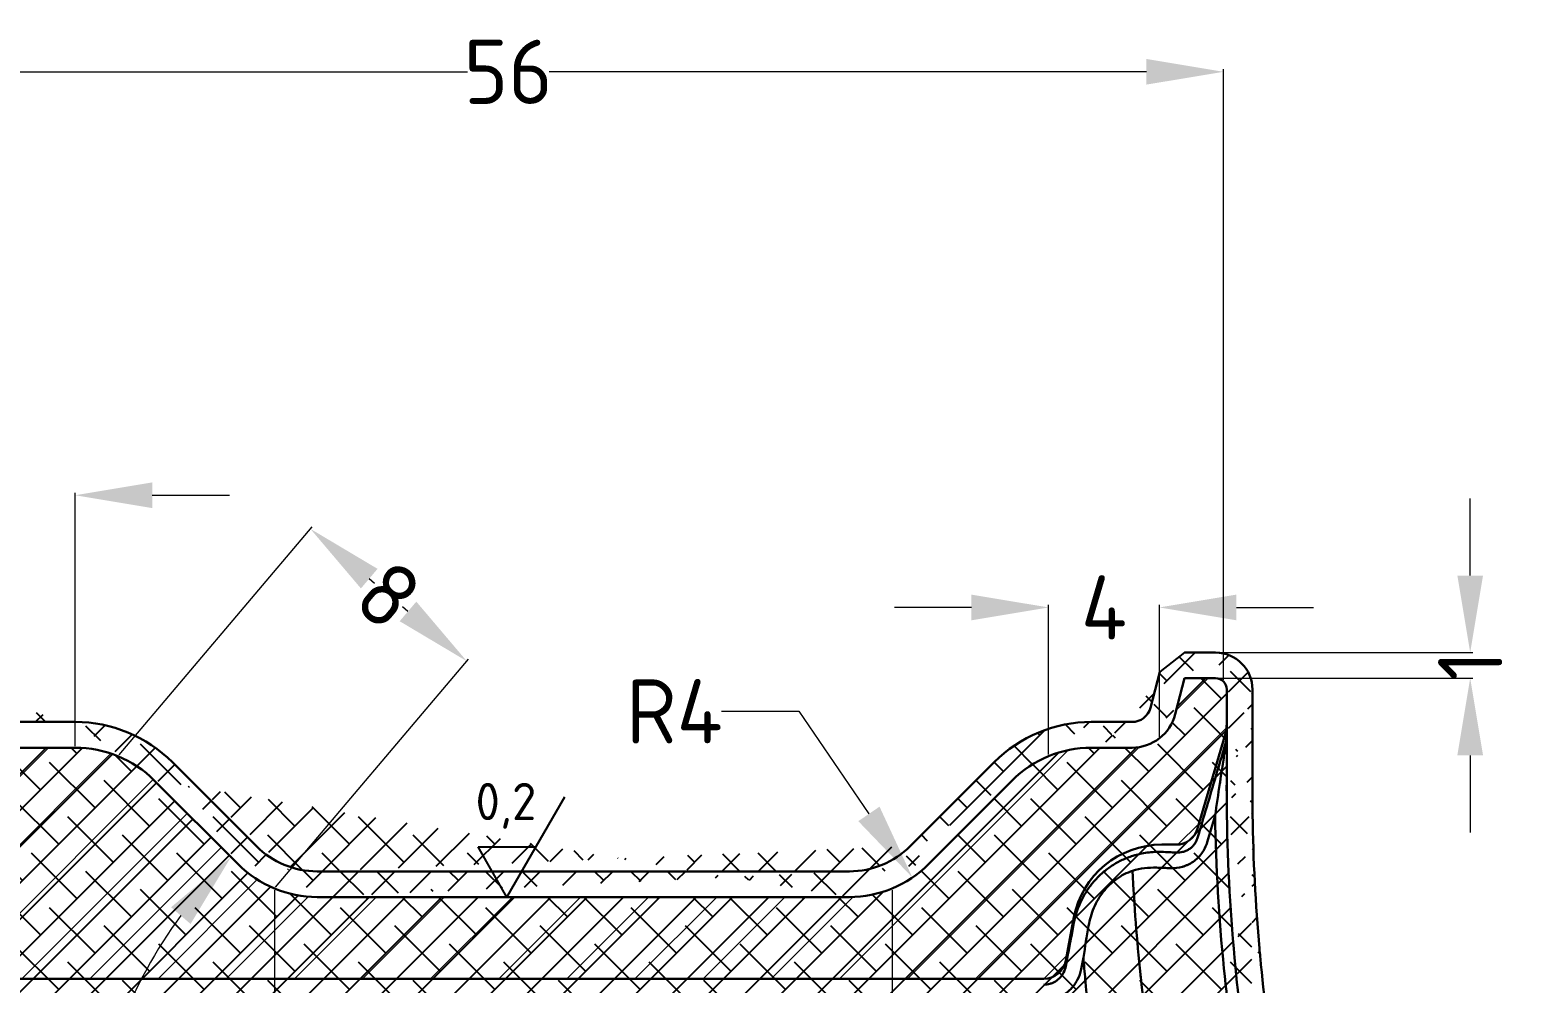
# Model space of a CAD drawing. Header units: inches. Extents: x 975 to 1816, y 133 to 420.
# Drawn here: x 1682.5 to 1740.2, y 323.4 to 360.5 of the extents above; entities that cross this region are included whole.
import ezdxf

# ---------------------------------------------------------------- set-up
doc = ezdxf.new("R2010")
doc.units = ezdxf.units.IN
doc.header["$MEASUREMENT"] = 0
doc.linetypes.add('CENTER', pattern=[2, 1.25, -0.25, 0.25, -0.25])
doc.layers.get('0').update_dxf_attribs({"lineweight": 30})
doc.layers.add('Center', color=1, linetype='CENTER', lineweight=18)
doc.layers.add('Light continous', color=4, linetype='Continuous', lineweight=18)
doc.layers.add('FORMAT', color=7, linetype='Continuous')
doc.layers.add('Net ky hieu', color=2, linetype='Continuous')
doc.styles.add('TCVN', font='tcvn+7284-2003r.ttf', dxfattribs={"height": 2.5})
doc.dimstyles.new('TCVN', dxfattribs={"dimtxt": 2.5, "dimasz": 3, "dimexe": 0.1, "dimexo": 0.0625, "dimgap": 0.09, "dimtad": 0, "dimtoh": 1, "dimdec": 0, "dimzin": 0, "dimdsep": 46, "dimtxsty": 'TCVN', "dimcen": 0.09, "dimclrd": 2, "dimclre": 2, "dimclrt": 1, "dimadec": 0, "dimazin": 0, "dimtfac": 1, "dimtdec": 0, "dimtofl": 0, "dimtmove": 0, "dimatfit": 3, "dimfxl": 1, "dimtolj": 1, "dimtzin": 0, "dimlwd": 18, "dimlwe": 18, "dimarcsym": 0})

# ---------------------------------------------------------------- blocks, each defined once
blk = doc.blocks.new('*D87')
at = {"layer": 'Center', "color": 2, "linetype": 'Continuous', "lineweight": 18, "transparency": 16777216}
for p, q in [((1673.275984781891, 335.3261068212562), (1673.275984781891, 358.9774722908592)), ((1728.956156180048, 335.1986982710725), (1728.956156180048, 358.9774722908592)), ((1676.275984781891, 358.8774722908591), (1699.526070480969, 358.8774722908591)), ((1725.956156180048, 358.8774722908591), (1702.706070480969, 358.8774722908591))]:
    blk.add_line(p, q, dxfattribs=at)
at = {"layer": 'Center', "color": 2, "transparency": 16777216}
for points in [[(1676.275984781891, 359.3774722908591), (1676.275984781891, 358.3774722908591), (1673.275984781891, 358.8774722908591)], [(1725.956156180048, 359.3774722908591), (1725.956156180048, 358.3774722908591), (1728.956156180048, 358.8774722908591)]]:
    blk.add_solid(points, dxfattribs=at)
at = {"layer": 'Defpoints', "color": 0, "transparency": 16777216}
for p in [(1728.956156180048, 358.8774722908591), (1673.275984781891, 335.2636068212562), (1728.956156180048, 335.1361982710725)]:
    blk.add_point(p, dxfattribs=at)
at = {"layer": 'Center', "color": 1, "transparency": 16777216, "insert": (1701.116070480969, 358.8774722908591), "char_height": 2.5, "attachment_point": 5, "style": 'TCVN'}
blk.add_mtext('\\A1;56', dxfattribs=at)
blk = doc.blocks.new('*D89')
at = {"layer": 'Center', "color": 2, "linetype": 'Continuous', "lineweight": 18, "transparency": 16777216}
for p, q in [((1685.968091189395, 332.2791937392884), (1693.481313858576, 341.1580876660549)), ((1695.706837189023, 339.1438766776927), (1695.915423322003, 338.9673733794542)), ((1697.215632902147, 337.8671502916688), (1697.007046769167, 338.0436535899071)), ((1692.057125142369, 327.1267199845348), (1699.570347811551, 336.0056139113016))]:
    blk.add_line(p, q, dxfattribs=at)
at = {"layer": 'Center', "color": 2, "transparency": 16777216}
for points in [[(1696.029816136417, 339.5255631976801), (1695.383858241629, 338.762190157705), (1693.416718069097, 341.0817503620575)], [(1697.538611849541, 338.2488368116562), (1696.892653954753, 337.4854637716812), (1699.505752022072, 335.9292766073041)]]:
    blk.add_solid(points, dxfattribs=at)
at = {"layer": 'Defpoints', "color": 0, "transparency": 16777216}
for p in [(1699.505752022072, 335.9292766073041), (1685.927718820971, 332.2314829242899), (1692.016752773945, 327.0790091695363)]:
    blk.add_point(p, dxfattribs=at)
at = {"layer": 'Center', "color": 1, "transparency": 16777216, "insert": (1696.461235045585, 338.5055134846809), "char_height": 2.5, "attachment_point": 5, "rotation": 319.76246682409806, "style": 'TCVN'}
blk.add_mtext('\\A1;8', dxfattribs=at)
blk = doc.blocks.new('*D90')
at = {"layer": 'Center', "color": 2, "linetype": 'Continuous', "lineweight": 18, "transparency": 16777216}
for p, q in [((1673.796950624953, 342.3905446573953), (1670.796950624953, 342.3905446573953)), ((1676.796950624953, 332.6251069578656), (1676.796950624953, 342.4905446573953)), ((1684.263045890182, 332.6251069578656), (1684.263045890182, 342.4905446573953)), ((1687.263045890182, 342.3905446573953), (1690.263045890182, 342.3905446573953))]:
    blk.add_line(p, q, dxfattribs=at)
at = {"layer": 'Center', "color": 2, "transparency": 16777216}
for points in [[(1673.796950624953, 342.8905446573953), (1673.796950624953, 341.8905446573953), (1676.796950624953, 342.3905446573953)], [(1687.263045890182, 342.8905446573953), (1687.263045890182, 341.8905446573953), (1684.263045890182, 342.3905446573953)]]:
    blk.add_solid(points, dxfattribs=at)
at = {"layer": 'Defpoints', "color": 0, "transparency": 16777216}
for p in [(1684.263045890182, 342.3905446573953), (1676.796950624953, 332.5626069578656), (1684.263045890182, 332.5626069578656)]:
    blk.add_point(p, dxfattribs=at)
at = {"layer": 'Center', "color": 1, "transparency": 16777216, "insert": (1680.770952210194, 342.3905446573953), "char_height": 2.5, "attachment_point": 5, "style": 'TCVN'}
blk.add_mtext('\\A1;7', dxfattribs=at)
blk = doc.blocks.new('*D91')
at = {"layer": 'Center', "color": 2, "linetype": 'Continuous', "lineweight": 18, "transparency": 16777216}
for p, q in [((1692.016752773945, 327.0165091695363), (1692.016752773945, 317.1824675021082)), ((1716.058189935399, 327.0165091695364), (1716.058189935399, 317.1824675021082)), ((1695.016752773945, 317.2824675021083), (1702.322471354672, 317.2824675021083)), ((1713.058189935399, 317.2824675021083), (1705.752471354672, 317.2824675021083))]:
    blk.add_line(p, q, dxfattribs=at)
at = {"layer": 'Center', "color": 2, "transparency": 16777216}
for points in [[(1695.016752773945, 317.7824675021083), (1695.016752773945, 316.7824675021083), (1692.016752773945, 317.2824675021083)], [(1713.058189935399, 317.7824675021083), (1713.058189935399, 316.7824675021083), (1716.058189935399, 317.2824675021083)]]:
    blk.add_solid(points, dxfattribs=at)
at = {"layer": 'Defpoints', "color": 0, "transparency": 16777216}
for p in [(1692.016752773945, 327.0790091695363), (1716.058189935399, 327.0790091695364), (1716.058189935399, 317.2824675021083)]:
    blk.add_point(p, dxfattribs=at)
at = {"layer": 'Center', "color": 1, "transparency": 16777216, "insert": (1704.037471354672, 317.2824675021083), "char_height": 2.5, "attachment_point": 5, "style": 'TCVN'}
blk.add_mtext('\\A1;24', dxfattribs=at)
blk = doc.blocks.new('*D92')
at = {"layer": 'Center', "color": 2, "linetype": 'Continuous', "lineweight": 18, "transparency": 16777216}
for p, q in [((1709.423969408197, 333.9790276637549), (1712.423969408198, 333.9790276637549)), ((1712.423969408198, 333.9790276637549), (1715.155376390042, 329.9834030693354))]:
    blk.add_line(p, q, dxfattribs=at)
at = {"layer": 'Center', "color": 2, "transparency": 16777216}
blk.add_solid([(1715.568147525829, 330.2655732120879), (1714.742605254255, 329.7012329265829), (1716.848397246557, 327.5067762546123)], dxfattribs=at)
at = {"layer": 'Defpoints', "color": 0, "transparency": 16777216}
for p in [(1714.39351700461, 331.0978851359604), (1716.848397246557, 327.5067762546123)]:
    blk.add_point(p, dxfattribs=at)
at = {"layer": 'Center', "color": 1, "transparency": 16777216, "insert": (1707.583969408197, 333.9790276637549), "char_height": 2.5, "attachment_point": 5, "style": 'TCVN'}
blk.add_mtext('\\A1;R4', dxfattribs=at)
blk = doc.blocks.new('*D93')
at = {"layer": 'Center', "color": 2, "linetype": 'Continuous', "lineweight": 18, "transparency": 16777216}
for p, q in [((1719.147223888373, 338.0219117329656), (1716.147223888373, 338.0219117329656)), ((1722.147223888373, 332.2939829242898), (1722.147223888373, 338.1219117329657)), ((1726.46112483576, 332.9895704512246), (1726.46112483576, 338.1219117329657)), ((1729.46112483576, 338.0219117329656), (1732.46112483576, 338.0219117329656))]:
    blk.add_line(p, q, dxfattribs=at)
at = {"layer": 'Center', "color": 2, "transparency": 16777216}
for points in [[(1719.147223888373, 338.5219117329656), (1719.147223888373, 337.5219117329656), (1722.147223888373, 338.0219117329656)], [(1729.46112483576, 338.5219117329656), (1729.46112483576, 337.5219117329656), (1726.46112483576, 338.0219117329656)]]:
    blk.add_solid(points, dxfattribs=at)
at = {"layer": 'Defpoints', "color": 0, "transparency": 16777216}
for p in [(1726.46112483576, 338.0219117329656), (1726.46112483576, 332.9270704512246), (1722.147223888373, 332.2314829242898)]:
    blk.add_point(p, dxfattribs=at)
at = {"layer": 'Center', "color": 1, "transparency": 16777216, "insert": (1724.304174362067, 338.0219117329656), "char_height": 2.5, "attachment_point": 5, "style": 'TCVN'}
blk.add_mtext('\\A1;4', dxfattribs=at)
blk = doc.blocks.new('*D100')
at = {"layer": 'Center', "color": 2, "linetype": 'Continuous', "lineweight": 18, "transparency": 16777216}
blk.add_line((1703.993277180849, 314.5458163158758), (1690.253724465533, 300.8062636005611), dxfattribs=at)
for start, end in [(143.8721576428001, 173.069742634752), (186.930257365248, 216.1278423571999)]:
    blk.add_arc((1704.037471354673, 314.5900104897), 19.39316179093876, start, end, dxfattribs=at)
at = {"layer": 'Center', "color": 2, "transparency": 16777216}
for points in [[(1687.99370673232, 326.3491518538538), (1688.753387677862, 325.6988558743336), (1690.324435143652, 328.3030467007202)], [(1688.753387677862, 303.4811651050664), (1687.99370673232, 302.8308691255462), (1690.324435143652, 300.8769742786798)]]:
    blk.add_solid(points, dxfattribs=at)
at = {"layer": 'Defpoints', "color": 0, "transparency": 16777216}
for p in [(1687.338960388345, 331.2885214560271), (1720.735982321001, 331.2885214560271), (1690.605511206573, 328.021970637799), (1717.469431502773, 328.021970637799), (1685.305115527403, 319.6093301059493)]:
    blk.add_point(p, dxfattribs=at)
at = {"layer": 'Center', "color": 1, "transparency": 16777216, "insert": (1684.644309563733, 314.5900104896994), "char_height": 2.5, "attachment_point": 5, "rotation": 90, "style": 'TCVN'}
blk.add_mtext('\\A1;90°', dxfattribs=at)
blk = doc.blocks.new('rugosità')
at = {"layer": 'Net ky hieu'}
for p, q in [((0, 0), (3.126601703012511, 5.415433004649003)), ((0, 0), (-1.565042876133248, 2.710733777486894)), ((-1.565042876133248, 2.710733777486894), (1.565042876133248, 2.710733777486894))]:
    blk.add_line(p, q, dxfattribs=at)
blk = doc.blocks.new('*D107')
at = {"layer": 'Defpoints', "color": 0, "transparency": 16777216}
for p in [(1727.440568421437, 336.2636068212564), (1728.044566575835, 335.2636068212564), (1738.558125737081, 335.2636068212564)]:
    blk.add_point(p, dxfattribs=at)
at = {"layer": 'FORMAT', "color": 2, "linetype": 'Continuous', "lineweight": 18, "transparency": 16777216}
for p, q in [((1738.558125737081, 339.2636068212564), (1738.558125737081, 342.2636068212564)), ((1727.503068421437, 336.2636068212564), (1738.658125737081, 336.2636068212564)), ((1728.107066575835, 335.2636068212564), (1738.658125737081, 335.2636068212564)), ((1738.558125737081, 332.2636068212564), (1738.558125737081, 329.2636068212564))]:
    blk.add_line(p, q, dxfattribs=at)
at = {"layer": 'FORMAT', "color": 2, "transparency": 16777216}
for points in [[(1738.058125737081, 339.2636068212564), (1739.058125737081, 339.2636068212564), (1738.558125737081, 336.2636068212564)], [(1738.058125737081, 332.2636068212564), (1739.058125737081, 332.2636068212564), (1738.558125737081, 335.2636068212564)]]:
    blk.add_solid(points, dxfattribs=at)
at = {"layer": 'FORMAT', "color": 1, "transparency": 16777216, "insert": (1738.558125737081, 335.7636068212558), "char_height": 2.5, "attachment_point": 5, "rotation": 90, "style": 'TCVN'}
blk.add_mtext('\\A1;1', dxfattribs=at)

msp = doc.modelspace()

# ---------------------------------------------------------------- hatches: boundary and pattern name
at = {"layer": 'FORMAT'}
h = msp.add_hatch(dxfattribs=at)
h.set_pattern_fill('ANSI38', color=3, scale=8)
h.set_pattern_definition([(45, (0, 0), (-0.7071067811865476, 0.7071067811865476), []), (135, (0, 0), (-2.121320343559642, 0.7071067811865477), [2.5, -1.5])])
edge = h.paths.add_edge_path()
edge.add_spline(control_points=[(1730.452168088757, 297.7485023973689), (1730.285728528247, 296.4317459993408), (1730.085800298704, 295.1202244110278), (1729.621823278118, 292.5073804681757), (1729.357993544905, 291.2076988358901), (1729.064970101623, 289.9144644752643)], knot_values=[0, 0, 0, 0, 0.5, 0.5, 1, 1, 1, 1], degree=3, periodic=0)
edge.add_spline(control_points=[(1731.444273930099, 297.6230990498253), (1731.187652586418, 295.5928858293191), (1730.851973402571, 293.5742801988937), (1730.316667427846, 290.9446582254028), (1730.181809548154, 290.3182525334884), (1730.03301554998, 289.661618337234)], knot_values=[0, 0, 0, 0, 0.7611547269163046, 0.7611547269163046, 1, 1, 1, 1], degree=3, periodic=0)
edge.add_spline(control_points=[(1730.943895520978, 303.1019862424736), (1730.84376415432, 301.3190053810437), (1730.677951474604, 299.534746707148), (1730.452168088757, 297.7485023973689)], knot_values=[0, 0, 0, 0, 1, 1, 1, 1], degree=3, periodic=0)
edge.add_spline(control_points=[(1731.942322294953, 303.0459150643984), (1731.850643965292, 301.4134525039714), (1731.704708218227, 299.7809783358074), (1731.487945774758, 297.9730808471183), (1731.466393346268, 297.7980927993427), (1731.444273930099, 297.6230990498254)], knot_values=[0, 0, 0, 0, 0.9032119227651163, 0.9032119227651163, 1, 1, 1, 1], degree=3, periodic=0)
edge.add_spline(control_points=[(1729.064970084637, 289.9144644908318), (1729.00875471087, 289.6662794678522), (1728.950662141649, 289.4221722932974), (1728.860428501862, 289.0617890820162), (1728.829835436077, 288.9426261091235), (1728.767572244957, 288.7062217248888), (1728.735795601367, 288.5886021098069), (1728.639777064063, 288.242203693661), (1728.574800492607, 288.0195995710824), (1728.442989047243, 287.5903208000569), (1728.376148732474, 287.3836367716834), (1728.24099887523, 286.9867790794526), (1728.173973679667, 286.8004028724715), (1728.042574368979, 286.4533024840868), (1727.978106580781, 286.2923266551946), (1727.885056615959, 286.0725518880266), (1727.854648379764, 286.0029384228861), (1727.796753487964, 285.8744786658239), (1727.769107637001, 285.8152442482717), (1727.690933150726, 285.6536993831475), (1727.645032955445, 285.5672158907809), (1727.608868441137, 285.5080197645573)], knot_values=[0, 0, 0, 0, 0.1249999999999986, 0.1249999999999986, 0.1874999999999983, 0.1874999999999983, 0.2499999999999986, 0.2499999999999986, 0.3749999999999991, 0.3749999999999991, 0.4999999999999997, 0.4999999999999997, 0.6250000000000001, 0.6250000000000001, 0.7500000000000008, 0.7500000000000008, 0.8125000000000006, 0.8125000000000006, 0.8750000000000002, 0.8750000000000002, 1, 1, 1, 1], degree=3, periodic=0)
edge.add_line((1730.03301554998, 289.661618337234), (1728.462220156882, 284.986684124843))
edge.add_spline(control_points=[(1727.605402175632, 285.5023985671252), (1727.557193921368, 285.4249680820809), (1727.518475217396, 285.3641591362089), (1727.478755738532, 285.3020727128484), (1727.468578660768, 285.2862561287184), (1727.454864175001, 285.2649118179153), (1727.451351042549, 285.2594189728033), (1727.451302315938, 285.2592702267382)], knot_values=[0, 0, 0, 0, 0.5000000000000004, 0.5000000000000004, 0.7500000000000002, 0.7500000000000002, 1, 1, 1, 1], degree=3, periodic=0)
edge.add_arc((1658.490222768749, 307.8497144500652), 72.56692540352682, 341.1173419541656, 341.8621086135195)
edge.add_line((1728.462220156882, 284.986684124843), (1728.251291180215, 284.494075999816))
edge.add_spline(control_points=[(1729.071383465929, 276.4255789259864), (1729.071383465929, 277.0466073236352), (1729.063026346527, 277.6675955553404), (1729.013491826943, 279.4805227463826), (1728.947704350939, 280.6194315576828), (1728.802546006329, 282.1071865056766), (1728.742465303957, 282.5824702548135), (1728.621950072725, 283.3029313427652), (1728.565793675596, 283.5753490219801), (1728.458531458113, 283.9703488214949), (1728.413823501603, 284.1108471895071), (1728.325705273656, 284.3256275326477), (1728.291266131061, 284.4013654954591), (1728.24677367561, 284.4805869758448)], knot_values=[4.712388980384691, 4.712388980384691, 4.712388980384691, 4.712388980384691, 4.950250056017024, 4.950250056017024, 5.42597220728169, 5.42597220728169, 5.690322979608749, 5.690322979608749, 5.889810372456337, 5.889810372456337, 6.015113336760721, 6.015113336760721, 6.084076073760992, 6.084076073760992, 6.084076073760992, 6.084076073760992], degree=3, periodic=0)
edge.add_line((1727.115383119308, 284.1768467941259), (1727.201383465929, 284.1455452278196))
edge.add_arc((1727.810383465929, 284.1395571414383), 0.6960000000000092, 161.1173419541656, 176.9287885074022)
edge.add_ellipse((1727.201383465929, 276.4255789259864), major_axis=(0, 7.71996630183321), ratio=0.112694792436266, start_angle=270.0000000000001, end_angle=360)
edge.add_spline(control_points=[(1731.033987067025, 319.4265579697214), (1731.39235207294, 317.2823425329743), (1731.657179790118, 315.126611109869), (1731.998056084112, 310.8030750300663), (1732.07370019949, 308.6431508646977), (1732.043951895319, 305.3385587680983), (1732.006678516387, 304.1918687746274), (1731.942322294953, 303.0459150643986)], knot_values=[0, 0, 0, 0, 0.3949640846078797, 0.3949640846078797, 0.7899281692157595, 0.7899281692157595, 1, 1, 1, 1], degree=3, periodic=0)
edge.add_spline(control_points=[(1730.047667521194, 319.2617133352606), (1730.271490573421, 317.9225065607037), (1730.458238117056, 316.5794702053292), (1730.757567263568, 313.8857677618071), (1730.870125103469, 312.5341157867297), (1731.09473313339, 308.4864405413603), (1731.094972981414, 305.7921344901384), (1730.943895520978, 303.1019862424736)], knot_values=[0, 0, 0, 0, 0.25, 0.25, 0.5, 0.5, 1, 1, 1, 1], degree=3, periodic=0)
edge.add_spline(control_points=[(1730.415832114824, 324.1063614541841), (1730.567079125897, 322.5627148088056), (1730.769116999632, 321.0260138789384), (1731.039952128059, 319.3908141477153)], knot_values=[0, 0, 0, 0, 1, 1, 1, 1], degree=3, periodic=0)
edge.add_spline(control_points=[(1729.420597900713, 324.0088480752946), (1729.573992060657, 322.4432873495743), (1729.778917676848, 320.884596522938), (1730.035825746592, 319.3328326128408)], knot_values=[0, 0, 0, 0, 1, 1, 1, 1], degree=3, periodic=0)
edge.add_spline(control_points=[(1730.087001657998, 329.947222613134), (1730.11249440342, 328.2091087121554), (1730.202631608167, 326.4719449526593), (1730.375399089651, 324.5288053732068), (1730.395140980326, 324.3175391111764), (1730.415832170847, 324.1063608824684)], knot_values=[0, 0, 0, 0, 0.8912346507950675, 0.8912346507950675, 1, 1, 1, 1], degree=3, periodic=0)
edge.add_spline(control_points=[(1729.087109199648, 329.9325572889133), (1729.116121048813, 327.9545083384424), (1729.227675506045, 325.977850755161), (1729.42059790072, 324.00884807529)], knot_values=[0, 0, 0, 0, 1, 1, 1, 1], degree=3, periodic=0)
edge.add_spline(control_points=[(1730.079887076288, 331.2305217066213), (1730.078424643336, 330.8045252588819), (1730.080704836419, 330.3765444824926), (1730.087001657998, 329.9472226131334)], knot_values=[0, 0, 0, 0, 1, 1, 1, 1], degree=3, periodic=0)
edge.add_spline(control_points=[(1729.079892968877, 331.2339546562204), (1729.079151696361, 331.018027178641), (1729.079357268131, 330.8015369130495), (1729.081739373706, 330.3676833038632), (1729.083915356455, 330.1503158378169), (1729.087109199648, 329.9325572889133)], knot_values=[0, 0, 0, 0, 0.5, 0.5, 1, 1, 1, 1], degree=3, periodic=0)
edge.add_line((1730.083564730231, 333.5106545921726), (1730.083564730231, 330.6042738685636))
edge.add_line((1729.083564730231, 333.5106545921726), (1729.083564730231, 330.6042738685636))
edge.add_line((1730.083564730231, 334.8286068212563), (1730.083564730231, 333.5106545921726))
edge.add_line((1729.083564730231, 334.8286068212563), (1729.083564730231, 333.5106545921726))
edge.add_arc((1728.648564730231, 334.8286068212563), 1.434999999999832, 0, 90)
edge.add_arc((1728.648564730231, 334.8286068212563), 0.4350000000000591, 0, 90)
edge.add_line((1727.440568421436, 336.2636068212562), (1728.648564730231, 336.2636068212562))
edge.add_line((1727.440568421436, 335.2636068212562), (1728.648564730231, 335.2636068212562))
edge.add_line((1727.440568421436, 336.2636068212562), (1726.472297121903, 335.5135081827984))
edge.add_line((1727.080318793111, 333.8677785887822), (1727.440568421436, 335.2636068212562))
edge.add_line((1726.112047493578, 334.1176799503243), (1726.472297121903, 335.5135081827984))
edge.add_arc((1725.395526731924, 334.3026069578656), 0.739999999999968, 270, 345.5283246509554)
edge.add_arc((1725.395526731924, 334.3026069578656), 1.740000000000009, 270, 345.5283246509554)
edge.add_line((1723.811896819161, 332.5626069578656), (1725.395526731924, 332.5626069578656))
edge.add_line((1723.811896819161, 333.5626069578656), (1725.395526731924, 333.5626069578656))
edge.add_arc((1723.811896819161, 328.2126069578656), 4.350000000000023, 90, 134.9999999999954)
edge.add_arc((1723.811896819161, 328.2126069578656), 5.35000000000003, 90, 134.9999999999954)
edge.add_line((1716.762324721585, 328.7290774189854), (1720.028875539814, 331.9956282372135))
edge.add_line((1717.469431502772, 328.0219706377989), (1720.735982321, 331.288521456027))
edge.add_arc((1714.39351700461, 331.0978851359604), 4.349999999999978, 270, 314.9999999999954)
edge.add_arc((1714.39351700461, 331.0978851359604), 3.349999999999943, 270, 314.9999999999954)
edge.add_line((1693.681425704733, 327.7478851359604), (1714.39351700461, 327.7478851359604))
edge.add_line((1693.681425704733, 326.7478851359604), (1714.39351700461, 326.7478851359604))
edge.add_line((1687.338960388344, 331.288521456027), (1690.605511206572, 328.0219706377989))
edge.add_line((1688.04606716953, 331.9956282372135), (1691.312617987758, 328.7290774189854))
edge.add_arc((1693.681425704733, 331.0978851359604), 3.350000000000017, 225.0000000000046, 270)
edge.add_arc((1693.681425704733, 331.0978851359604), 4.350000000000018, 225.0000000000046, 270)
edge.add_arc((1684.263045890182, 328.2126069578656), 5.35000000000005, 45.0000000000046, 90)
edge.add_arc((1684.263045890182, 328.2126069578656), 4.350000000000023, 45.0000000000046, 90)
edge.add_line((1676.796950624953, 332.5626069578656), (1684.263045890182, 332.5626069578656))
edge.add_line((1676.796950624953, 333.5626069578656), (1684.263045890182, 333.5626069578656))
edge.add_line((1675.441886476086, 335.6452887170734), (1676.112973252308, 334.0201623549606))
edge.add_line((1674.517592729269, 336.2636068212562), (1675.441886476086, 335.6452887170734))
edge.add_line((1673.275984781891, 336.2636068212562), (1674.517592729269, 336.2636068212562))
edge.add_line((1673.275984781891, 335.2636068212562), (1674.517592729269, 335.2636068212562))
edge.add_line((1674.517592729269, 335.2636068212562), (1675.18867950549, 333.6384804591435))
edge.add_arc((1676.796950624953, 334.3026069578656), 1.740000000000018, 202.4379021304501, 270)
edge.add_arc((1676.796950624953, 334.3026069578656), 0.7399999999999927, 202.4379021304501, 270)
edge.add_line((1673.275984781891, 335.2636068212562), (1673.275984781891, 336.2636068212562))
edge.add_line((1674.517592729269, 216.5875510307164), (1673.275984781891, 216.5875510307164))
edge.add_line((1674.517592729269, 216.5875510307164), (1675.441886476086, 217.2058691348993))
edge.add_line((1676.112973252308, 218.830995497012), (1675.441886476086, 217.2058691348993))
edge.add_line((1684.263045890182, 219.2885508941071), (1676.796950624953, 219.2885508941071))
edge.add_arc((1676.796950624953, 218.5485508941071), 0.7400000000000377, 90, 157.5620978695499)
edge.add_arc((1676.796950624953, 218.5485508941071), 1.740000000000009, 90, 157.5620978695499)
edge.add_line((1675.18867950549, 219.2126773928291), (1674.517592729269, 217.5875510307164))
edge.add_line((1674.517592729269, 217.5875510307164), (1673.275984781891, 217.5875510307164))
edge.add_line((1673.275984781891, 216.5875510307164), (1673.275984781891, 217.5875510307164))
edge.add_line((1684.263045890182, 220.2885508941071), (1676.796950624953, 220.2885508941071))
edge.add_arc((1684.263045890182, 224.6385508941071), 5.35000000000009, 270, 314.9999999999954)
edge.add_arc((1684.263045890182, 224.6385508941071), 4.350000000000023, 270, 314.9999999999954)
edge.add_line((1691.312617987758, 224.1220804329873), (1688.04606716953, 220.8555296147591))
edge.add_line((1690.605511206572, 224.8291872141738), (1687.338960388344, 221.5626363959456))
edge.add_arc((1693.681425704733, 221.7532727160123), 4.350000000000018, 90, 134.9999999999954)
edge.add_arc((1693.681425704733, 221.7532727160123), 3.350000000000018, 90, 134.9999999999954)
edge.add_line((1714.39351700461, 226.1032727160123), (1693.681425704733, 226.1032727160123))
edge.add_line((1714.39351700461, 225.1032727160123), (1693.681425704733, 225.1032727160123))
edge.add_arc((1714.39351700461, 221.7532727160123), 4.349999999999994, 45.0000000000046, 90)
edge.add_arc((1714.39351700461, 221.7532727160123), 3.350000000000037, 45.0000000000046, 90)
edge.add_line((1720.735982321, 221.5626363959456), (1717.469431502772, 224.8291872141738))
edge.add_line((1720.028875539814, 220.8555296147591), (1716.762324721585, 224.1220804329873))
edge.add_arc((1723.811896819161, 224.6385508941071), 4.349999999999999, 225.0000000000046, 270)
edge.add_arc((1723.811896819161, 224.6385508941071), 5.349999999999941, 225.0000000000046, 270)
edge.add_line((1725.395526731924, 219.2885508941071), (1723.811896819161, 219.2885508941071))
edge.add_line((1725.395526731924, 220.2885508941071), (1723.811896819161, 220.2885508941071))
edge.add_arc((1725.395526731924, 218.5485508941071), 1.740000000000009, 14.47167534904301, 90)
edge.add_line((1726.472297121903, 217.3376496691743), (1726.112047493578, 218.7334779016484))
edge.add_arc((1725.395526731924, 218.5485508941071), 0.739999999999974, 14.47167534904301, 90)
edge.add_line((1727.440568421436, 217.5875510307164), (1727.080318793111, 218.9833792631905))
edge.add_line((1726.472297121903, 217.3376496691743), (1727.440568421436, 216.5875510307164))
edge.add_line((1728.648564730231, 216.5875510307164), (1727.440568421436, 216.5875510307164))
edge.add_arc((1728.648564730231, 218.0225510307164), 1.434692543192909, 270, 360)
edge.add_line((1728.648564730231, 217.5875510307164), (1727.440568421436, 217.5875510307164))
at = {"layer": 'Light continous'}
h = msp.add_hatch(dxfattribs=at)
h.set_pattern_fill('ANSI31', color=3, scale=15, style=0)
h.set_pattern_definition([(45, (914.7021539535048, -64.73133191129983), (-1.325825214724777, 1.325825214724777), [])])
edge = h.paths.add_edge_path(flags=0)
edge.add_line((1675.18867950549, 333.6384804591435), (1674.517592729268, 335.2636068212562))
edge.add_line((1674.517592729269, 335.2636068212562), (1673.275984781891, 335.2636068212563))
edge.add_line((1673.275984781891, 335.2636068212562), (1673.275984781891, 332.2664283844218))
edge.add_arc((1681.975984781891, 332.2664283844219), 8.700000000000001, 180, 270.0000000000008)
edge.add_line((1681.975984781891, 323.5664283844218), (1721.961747274518, 323.5664283844219))
edge.add_arc((1721.961747274518, 324.4364283844218), 0.8700000000000068, 270.0000000000008, 349.2157021324397)
edge.add_line((1722.816381827305, 324.2736408505576), (1723.13726665252, 325.9582861829339))
edge.add_arc((1726.55580486367, 325.3071360474767), 3.480000000000003, 89.9999999999992, 169.2157021324371, ccw=False)
edge.add_line((1726.55580486367, 328.7871360474767), (1727.114383465929, 328.7871360474767))
edge.add_arc((1727.114383465929, 329.6571360474767), 0.8699999999999989, 270.0000000000008, 343.5718375084209)
edge.add_line((1727.948865785417, 329.411088778722), (1729.012529369208, 333.018560054663))
edge.add_arc((1727.343564730231, 333.5106545921726), 1.74, 343.5718375084195, 360.0000000000008)
edge.add_line((1729.083564730231, 333.5106545921726), (1729.083564730231, 334.8286068212563))
edge.add_arc((1728.648564730231, 334.8286068212563), 0.435, 0, 90)
edge.add_line((1728.648564730231, 335.2636068212562), (1727.440568421436, 335.2636068212562))
edge.add_line((1727.440568421436, 335.2636068212562), (1727.080318793111, 333.8677785887822))
edge.add_arc((1725.395526731924, 334.3026069578656), 1.74, 270, 345.52832465095696, ccw=False)
edge.add_line((1725.395526731924, 332.5626069578656), (1723.811896819162, 332.5626069578656))
edge.add_arc((1723.811896819161, 328.2126069578656), 4.350000000000001, 90, 135)
edge.add_line((1720.735982321, 331.288521456027), (1717.469431502772, 328.0219706377989))
edge.add_arc((1714.39351700461, 331.0978851359604), 4.350000000000001, 270, 315, ccw=False)
edge.add_line((1714.39351700461, 326.7478851359604), (1693.681425704734, 326.7478851359604))
edge.add_arc((1693.681425704733, 331.0978851359604), 4.350000000000001, 224.9999999999995, 270, ccw=False)
edge.add_line((1690.605511206572, 328.0219706377989), (1687.338960388344, 331.288521456027))
edge.add_arc((1684.263045890182, 328.2126069578656), 4.350000000000001, 45, 90)
edge.add_line((1684.263045890182, 332.5626069578656), (1676.796950624953, 332.5626069578656))
edge.add_arc((1676.796950624953, 334.3026069578656), 1.74, 202.4379021304518, 270, ccw=False)

# ---------------------------------------------------------------- linework, layer by layer
for p, q in [((1727.440568421436, 336.2636068212562), (1728.648564730231, 336.2636068212562)), ((1726.112047493578, 334.1176799503243), (1726.472297121903, 335.5135081827984)), ((1727.080318793111, 333.8677785887822), (1727.440568421436, 335.2636068212562)), ((1727.440568421436, 335.2636068212562), (1728.648564730231, 335.2636068212562)), ((1729.083564730231, 334.8286068212563), (1729.083564730231, 333.5106545921726)), ((1730.083564730231, 334.8286068212563), (1730.083564730231, 333.5106545921726)), ((1676.796950624953, 333.5626069578656), (1684.263045890182, 333.5626069578656)), ((1723.811896819161, 333.5626069578656), (1725.395526731924, 333.5626069578656)), ((1729.012529369208, 333.0185600546629), (1727.948865785417, 329.411088778722)), ((1729.083481189368, 333.1177074298725), (1729.083481189368, 332.797911044356)), ((1729.083564730231, 333.5106545921726), (1729.083564730231, 330.6042738685636)), ((1730.083564730231, 333.5106545921726), (1730.083564730231, 330.6042738685636)), ((1676.796950624953, 332.5626069578656), (1684.263045890182, 332.5626069578656)), ((1723.811896819161, 332.5626069578656), (1725.395526731924, 332.5626069578656)), ((1688.04606716953, 331.9956282372135), (1691.312617987758, 328.7290774189854)), ((1716.762324721585, 328.7290774189854), (1720.028875539814, 331.9956282372135)), ((1687.338960388344, 331.288521456027), (1690.605511206572, 328.0219706377989)), ((1717.469431502772, 328.0219706377989), (1720.735982321, 331.288521456027)), ((1727.114383465929, 328.7871360474767), (1726.55580486367, 328.7871360474767)), ((1693.681425704733, 327.7478851359604), (1714.39351700461, 327.7478851359604)), ((1693.681425704733, 326.7478851359604), (1714.39351700461, 326.7478851359604)), ((1723.13726665252, 325.9582861829339), (1722.816381827305, 324.2736408505576)), ((1722.816381827305, 324.0498802580037), (1722.903620373146, 324.5100240371877)), ((1723.501864560104, 324.3965955505967), (1723.414626014256, 323.93646187536)), ((1721.961747274518, 323.5664283844218), (1681.975984781891, 323.5664283844218))]:
    msp.add_line(p, q)
for centre, radius, start, end in [((1728.648564730231, 334.8286068212563), 1.434999999999832, 0, 90), ((1728.648564730231, 334.8286068212563), 0.4350000000000591, 0, 90), ((1684.263045890182, 328.2126069578656), 5.35000000000005, 45.0000000000046, 90), ((1723.811896819161, 328.2126069578656), 5.35000000000003, 90, 134.9999999999954), ((1725.395526731924, 334.3026069578656), 0.739999999999968, 270, 345.5283246509554), ((1725.395526731924, 334.3026069578656), 1.740000000000009, 270, 345.5283246509554), ((1727.343564730231, 333.5106545921726), 1.740000000000066, 343.571837508423, 0), ((1684.263045890182, 328.2126069578656), 4.350000000000023, 45.0000000000046, 90), ((1723.811896819161, 328.2126069578656), 4.350000000000023, 90, 134.9999999999954), ((1727.114383465929, 329.6571360474767), 0.8700000000000045, 270, 343.571837508423), ((1693.681425704733, 331.0978851359604), 3.350000000000017, 225.0000000000046, 270), ((1714.39351700461, 331.0978851359604), 3.349999999999943, 270, 314.9999999999954), ((1726.55580486367, 325.3071360474767), 3.480000000000018, 90, 169.2157021324372), ((1693.681425704733, 331.0978851359604), 4.350000000000018, 225.0000000000046, 270), ((1714.39351700461, 331.0978851359604), 4.349999999999978, 270, 314.9999999999954), ((1721.961747274518, 324.4364283844218), 0.8700000000000018, 270, 349.2157021324404)]:
    msp.add_arc(centre, radius, start, end)
for points in [[(1729.012529369208, 332.6428815077846), (1729.057780792077, 332.7955085923432), (1729.081451457035, 332.9546040721705), (1729.083428863703, 333.1144693284388)], [(1727.948865785417, 329.0554140144681), (1728.186105150246, 329.8549707178167), (1728.42332676322, 330.6551498923635), (1728.660533217766, 331.4559366167422)], [(1728.813555645937, 331.1629192700735), (1728.823379516686, 331.2277586472907), (1728.833172357929, 331.2925972471236), (1728.84298945503, 331.3574155371414)], [(1728.84298945503, 331.3574155371418), (1728.84318451366, 331.3573386248017), (1728.843398583205, 331.3573130434448), (1728.843609114975, 331.3573411391781)], [(1729.080558828759, 331.4378927281494), (1729.080349138412, 331.3701641391054), (1729.08012725941, 331.3021749820019), (1729.079892968876, 331.2339546562206)], [(1728.630582380081, 329.9208522516962), (1728.689796038494, 330.3348770681286), (1728.750827110438, 330.7488992489141), (1728.813555645937, 331.1629192700735)], [(1730.079887076288, 331.2305217066213), (1730.078424643336, 330.8045252588819), (1730.080704836419, 330.3765444824926), (1730.087001657998, 329.9472226131334)], [(1728.630582380079, 329.9208522516959), (1728.527904430668, 329.5745834819826), (1728.42522835282, 329.2284278374876), (1728.322554026199, 328.8823862305)], [(1728.974014462961, 323.9586287605293), (1728.776940134989, 325.9399773822617), (1728.662073058347, 327.9296225322357), (1728.630582380083, 329.920852251696)], [(1729.087109199648, 329.9325572889133), (1729.116121048813, 327.9545083384424), (1729.227675506045, 325.977850755161), (1729.42059790072, 324.00884807529)], [(1726.55580486367, 328.5042997814253), (1726.742007182361, 328.4970382610113), (1726.928200234814, 328.4896347215823), (1727.114383465929, 328.482088795791)], [(1726.903102823112, 327.870301805742), (1726.716941716708, 327.8775875646664), (1726.530771167462, 327.8847338290952), (1726.344591711842, 327.8917409222791)], [(1725.417904833296, 327.7708357525211), (1725.482937144003, 326.4216388146185), (1725.585006632555, 325.0742515850183), (1725.723773914029, 323.7304478067937)], [(1722.903620373146, 324.5100240371877), (1722.98145209652, 324.9205327670886), (1723.059337786687, 325.3310144762035), (1723.13726665252, 325.7414738923265)], [(1723.706237344485, 325.6261118886709), (1723.637830960608, 325.2163327794586), (1723.5697064452, 324.8064948171763), (1723.501864560098, 324.3965955505919)], [(1723.576386041878, 323.5332035529382), (1723.549961956095, 323.8208811923749), (1723.52511999481, 324.1086784140197), (1723.501864560104, 324.3965955505967)], [(1722.73491936909, 323.8110912144051), (1722.773528835145, 323.8867945961356), (1722.800658305057, 323.9663990545009), (1722.816381827305, 324.0498802580037)], [(1723.414626014256, 323.93646187536), (1723.38787805179, 323.7953752835274), (1723.341731113228, 323.6609506498643), (1723.276139835291, 323.5332035529382)], [(1729.597676188533, 319.2742397717346), (1729.337955258811, 320.827973223043), (1729.130030673246, 322.3908470129551), (1728.974014510121, 323.9586287652205)], [(1729.420597900713, 324.0088480752946), (1729.573992060657, 322.4432873495743), (1729.778917676848, 320.884596522938), (1730.035825746592, 319.3328326128408)], [(1730.415832114824, 324.1063614541841), (1730.567079125897, 322.5627148088056), (1730.769116999632, 321.0260138789384), (1731.039952128059, 319.3908141477153)], [(1724.236484477623, 318.4468551792584), (1723.962666764203, 320.1020807992796), (1723.745589356666, 321.7673432309202), (1723.585426718, 323.4382247585712)], [(1725.733462854265, 323.6363697779092), (1725.90264671531, 322.0102234072032), (1726.125331909477, 320.3894996019517), (1726.401365152948, 318.7786264861313)]]:
    msp.add_open_spline(points, degree=3)
for points, knots in [([(1729.032276138324, 332.6202973650417), (1729.048132878189, 332.7029369440467), (1729.060629500272, 332.7856167350508), (1729.073620550998, 332.9097295104628), (1729.076994563812, 332.9511172507247), (1729.080553322618, 333.0131889544691), (1729.081488432076, 333.0338689207285), (1729.082507934839, 333.0647839807993), (1729.08278402209, 333.0750767324778), (1729.083101826433, 333.0904283525205), (1729.083191780602, 333.0955384503775), (1729.083302015948, 333.1030974018857), (1729.083334674689, 333.1056024185951), (1729.083377076132, 333.1092650696858), (1729.083390050675, 333.1104655532507), (1729.083413056546, 333.1127362112977), (1729.083424427375, 333.1139643100375), (1729.083428863702, 333.1144693284143)], [0, 0, 0, 0, 0.5000000000000595, 0.5000000000000595, 0.7500000000000893, 0.7500000000000893, 0.8750000000001052, 0.8750000000001052, 0.9375000000001138, 0.9375000000001138, 0.9687500000000888, 0.9687500000000888, 0.9843750000000461, 0.9843750000000461, 0.9921875000000231, 0.9921875000000231, 1, 1, 1, 1]), ([(1729.083481189368, 333.1177074298725), (1729.083478921781, 333.1124820315349), (1729.083475933491, 333.1060952194405), (1729.083469867204, 333.0934668717187), (1729.083466672514, 333.0870114177564), (1729.083456753756, 333.0675019075665), (1729.083449682812, 333.0542829918116), (1729.083427229921, 333.0143279848103), (1729.083410582549, 332.987242553473), (1729.083355176262, 332.9047338262581), (1729.083310966764, 332.8480242802119), (1729.083257656651, 332.7893132043359)], [0, 0, 0, 0, 0.06250000000002139, 0.06250000000002139, 0.1250000000000428, 0.1250000000000428, 0.2500000000000302, 0.2500000000000302, 0.500000000000005, 0.500000000000005, 1, 1, 1, 1]), ([(1728.660533217766, 331.4559366167422), (1728.664794986681, 331.4703081687537), (1728.669056756097, 331.4846797017488), (1728.67331852615, 331.4990512089706), (1728.786388407624, 331.8803445678046), (1728.899458714049, 332.261621346914), (1729.012529369208, 332.6428815077846)], [0, 0, 0, 0, 0.000226045314032558, 0.000226045314032558, 0.000226045314032558, 0.006223299607818839, 0.006223299607818839, 0.006223299607818839, 0.006223299607818839]), ([(1728.843609114973, 331.3573411391749), (1728.875841605974, 331.5700719965909), (1728.907914014351, 331.7825593337598), (1728.955540635007, 332.1004731148933), (1728.97132882924, 332.2062488600091), (1728.994614574256, 332.3632672203922), (1729.002314242776, 332.4153594773975), (1729.017505039292, 332.5186931112118), (1729.025006562193, 332.5699785147659), (1729.032276138324, 332.6202973650417)], [0, 0, 0, 0, 0.5000000000000261, 0.5000000000000261, 0.7500000000000263, 0.7500000000000263, 0.8750000000000132, 0.8750000000000132, 1, 1, 1, 1]), ([(1729.083257656651, 332.7893132043358), (1729.083215050421, 332.7423904443296), (1729.083164315019, 332.6925662326846), (1729.083046225431, 332.5896048288534), (1729.082978842968, 332.5364147504976), (1729.082750486736, 332.3733608011852), (1729.082562657587, 332.2597733427149), (1729.082113362334, 332.0285618219994), (1729.081853635837, 331.9116269309026), (1729.081261385688, 331.6759918791932), (1729.080928866703, 331.557277828759), (1729.080558828759, 331.4378927281495)], [0, 0, 0, 0, 0.125, 0.125, 0.25, 0.25, 0.5, 0.5, 0.75, 0.75, 1, 1, 1, 1]), ([(1729.082847681291, 332.2548302527841), (1729.083015985612, 332.3543310211175), (1729.083149858445, 332.4497348474667), (1729.083306226976, 332.5864948923669), (1729.08335087404, 332.6309605410755), (1729.08340766864, 332.695998633279), (1729.083424907235, 332.7174122238027), (1729.083448283124, 332.7489936994203), (1729.083455669733, 332.7594480408263), (1729.083466053546, 332.7747923472636), (1729.083469401427, 332.77985745372), (1729.083475758305, 332.7896204466802), (1729.083478908521, 332.794620924831), (1729.083481189368, 332.7979110443226)], [0, 0, 0, 0, 0.4999999999999787, 0.4999999999999787, 0.7499999999999699, 0.7499999999999699, 0.8749999999999828, 0.8749999999999828, 0.9374999999999892, 0.9374999999999892, 0.9687499999999946, 0.9687499999999946, 1, 1, 1, 1]), ([(1730.083257244412, 332.7884051969506), (1730.083161032922, 332.6824463114009), (1730.08302394537, 332.5629601523432), (1730.082659698383, 332.3148052487676), (1730.082431427699, 332.1848515770098), (1730.081733409904, 331.8503381974605), (1730.081201032439, 331.6435367203975), (1730.080554025244, 331.434793211003)], [0, 0, 0, 0, 0.281800592800843, 0.281800592800843, 0.5636011856016859, 0.5636011856016859, 1, 1, 1, 1]), ([(1729.079892968877, 331.1237632143254), (1729.080583330029, 331.3179934927841), (1729.081174232355, 331.5105191442192), (1729.081913018992, 331.794960076936), (1729.082134688499, 331.8890364071089), (1729.082529181407, 332.0749312847452), (1729.082701778016, 332.1668260785902), (1729.082847681291, 332.2548302527841)], [0, 0, 0, 0, 0.4999999999999865, 0.4999999999999865, 0.7499999999999932, 0.7499999999999932, 1, 1, 1, 1]), ([(1730.080554036065, 331.4347967040678), (1730.080346099231, 331.3676344881887), (1730.080126195788, 331.3002162204798), (1730.079891764012, 331.2318870088294), (1730.079889418451, 331.2312036934855), (1730.079887071647, 331.2305203549435)], [0, 0, 0, 0, 0.99, 0.99, 1, 1, 1, 1]), ([(1729.079892968877, 331.2339546562204), (1729.079151696361, 331.018027178641), (1729.079357268131, 330.8015369130495), (1729.081739373706, 330.3676833038632), (1729.083915356455, 330.1503158378169), (1729.087109199648, 329.9325572889133)], [0, 0, 0, 0, 0.5, 0.5, 1, 1, 1, 1]), ([(1730.087001657998, 329.947222613134), (1730.11249440342, 328.2091087121554), (1730.202631608167, 326.4719449526593), (1730.375399089651, 324.5288053732068), (1730.395140980326, 324.3175391111764), (1730.415832170847, 324.1063608824684)], [0, 0, 0, 0, 0.8912346507950675, 0.8912346507950675, 1, 1, 1, 1]), ([(1727.114383465929, 328.482088795791), (1727.199922736755, 328.4761951174169), (1727.284811336888, 328.482728245035), (1727.411172843623, 328.5129749276136), (1727.453145309381, 328.5266041893364), (1727.534072677001, 328.5605389477465), (1727.57336268322, 328.5809001363183), (1727.649384230886, 328.6290619924284), (1727.686485651882, 328.6572384442415), (1727.755135577178, 328.7199483852328), (1727.786849210019, 328.7544669730219), (1727.84470739379, 328.8302561486661), (1727.8711049621, 328.8720687040582), (1727.915927453509, 328.9603818334037), (1727.934430564134, 329.0067488454183), (1727.948865785417, 329.0554140144681)], [0, 0, 0, 0, 0.2499999999999873, 0.2499999999999873, 0.3749999999999895, 0.3749999999999895, 0.4999999999999916, 0.4999999999999916, 0.6249999999999937, 0.6249999999999937, 0.7499999999999958, 0.7499999999999958, 0.8749999999999979, 0.8749999999999979, 1, 1, 1, 1]), ([(1725.432579754048, 328.3526267897406), (1725.61562335055, 328.4096533361603), (1725.800815187122, 328.4503270204416), (1726.175247659891, 328.5007311087616), (1726.364489207965, 328.5104550490025), (1726.55580486367, 328.5042997814253)], [0, 0, 0, 0, 0.5, 0.5, 1, 1, 1, 1]), ([(1728.322554026199, 328.8823862305), (1728.299242685216, 328.8038203985126), (1728.269664934222, 328.7283292905332), (1728.19827271479, 328.5833503978159), (1728.156214285432, 328.5137599470265), (1728.062984515074, 328.3853031134581), (1728.011530543051, 328.325756022305), (1727.899149469309, 328.2158191835434), (1727.837646706468, 328.1651429771389), (1727.70968348795, 328.0765346781063), (1727.642865621911, 328.0381160783535), (1727.538561226035, 327.9889356953115), (1727.503110082381, 327.9739572394222), (1727.430831809594, 327.9468486491258), (1727.39386430016, 327.9346883466639), (1727.208589160268, 327.881972097606), (1727.057332208323, 327.8642657537362), (1726.903102823112, 327.8703018057419)], [0, 0, 0, 0, 0.1249999999999942, 0.1249999999999942, 0.2499999999999884, 0.2499999999999884, 0.3749999999999826, 0.3749999999999826, 0.4999999999999768, 0.4999999999999768, 0.624999999999971, 0.624999999999971, 0.6874999999999752, 0.6874999999999752, 0.7499999999999793, 0.7499999999999793, 1, 1, 1, 1]), ([(1723.13726665252, 325.7414738923265), (1723.195197075799, 326.0461930761471), (1723.291754425276, 326.3365721058192), (1723.493362737357, 326.7508124646795), (1723.57076781454, 326.8859990107542), (1723.740693007747, 327.1412009722987), (1723.833508479709, 327.2620887505631), (1724.034567800433, 327.4904865650123), (1724.142810277942, 327.5979985658337), (1724.375255117188, 327.7989771771221), (1724.49668495144, 327.8900319175488), (1724.748880318013, 328.0538413895202), (1724.879698002759, 328.1266346741696), (1725.150474373098, 328.2539452606275), (1725.290729714204, 328.3084339414988), (1725.432579754048, 328.3526267897407)], [0, 0, 0, 0, 0.25, 0.25, 0.375, 0.375, 0.5, 0.5, 0.625, 0.625, 0.75, 0.75, 0.875, 0.875, 1, 1, 1, 1]), ([(1726.344591711842, 327.8917409222791), (1726.187041047101, 327.8976705356478), (1726.031044646498, 327.8904655542948), (1725.722119792277, 327.8503300448411), (1725.569190349802, 327.8174065475669), (1725.417904833296, 327.7708357525211)], [0, 0, 0, 0, 0.5, 0.5, 1, 1, 1, 1]), ([(1725.417904833296, 327.7708357525211), (1725.307996587283, 327.7341373406069), (1725.199375110364, 327.6882018642638), (1724.991015444574, 327.5805665549117), (1724.890916704179, 327.5188693858975), (1724.698992757881, 327.3801688560997), (1724.606817520612, 327.3028229433924), (1724.432760836545, 327.1340086200333), (1724.352444725133, 327.0441721518534), (1724.204353004831, 326.8545277377968), (1724.136582429676, 326.7547150231669), (1724.013414725785, 326.5454077521234), (1723.957948393163, 326.4354795258297), (1723.81428599408, 326.1005899729645), (1723.746599197917, 325.8678940646658), (1723.706237344485, 325.6261118886709)], [0, 0, 0, 0, 0.1250000000000022, 0.1250000000000022, 0.2500000000000045, 0.2500000000000045, 0.3750000000000068, 0.3750000000000068, 0.500000000000009, 0.500000000000009, 0.6250000000000112, 0.6250000000000112, 0.7500000000000135, 0.7500000000000135, 1, 1, 1, 1]), ([(1721.961747274518, 323.3346115282147), (1722.042159226741, 323.3346115282147), (1722.120665767826, 323.3456727886854), (1722.235649548491, 323.3783787412552), (1722.273666196583, 323.3921172664022), (1722.346453606331, 323.4242761428335), (1722.381505808474, 323.442750311432), (1722.482695108308, 323.5052539005192), (1722.545274717643, 323.5570222671789), (1722.625665076563, 323.6444628619786), (1722.650457242941, 323.6753774410957), (1722.695973060084, 323.7407934813189), (1722.716691284415, 323.775350558204), (1722.73491936909, 323.8110912144051)], [0, 0, 0, 0, 0.2500000000000045, 0.2500000000000045, 0.3750000000000068, 0.3750000000000068, 0.500000000000009, 0.500000000000009, 0.7499999999999986, 0.7499999999999986, 0.8749999999999993, 0.8749999999999993, 1, 1, 1, 1]), ([(1723.27613983529, 323.5332035529383), (1723.245072305349, 323.4724654128015), (1723.209760103334, 323.4137646681317), (1723.132208351768, 323.3027022365252), (1723.089976387733, 323.2502428026888), (1722.998714445572, 323.1513659996909), (1722.949685192361, 323.1049479863274), (1722.844557931458, 323.0183946248822), (1722.789244576399, 322.9789524486156), (1722.674548683199, 322.9084100654979), (1722.614970590516, 322.8771481084422), (1722.491296185306, 322.8227467481944), (1722.426730094151, 322.7995191265072), (1722.231487045518, 322.7442312165284), (1722.098215874177, 322.7255439561827), (1721.961747274518, 322.7255439561827)], [0, 0, 0, 0, 0.1249999999999996, 0.1249999999999996, 0.2499999999999993, 0.2499999999999993, 0.3749999999999989, 0.3749999999999989, 0.4999999999999986, 0.4999999999999986, 0.6249999999999982, 0.6249999999999982, 0.7499999999999978, 0.7499999999999978, 1, 1, 1, 1]), ([(1723.58542599937, 323.4382246903022), (1723.585372377468, 323.4387891385331), (1723.585318747465, 323.4393535859963), (1723.585265109361, 323.4399180326912), (1723.582310162264, 323.4710136531659), (1723.579350483509, 323.5021088309257), (1723.576386041877, 323.5332035529382)], [0, 0, 0, 0, 8.504844246112044e-06, 8.504844246112044e-06, 8.504844246112044e-06, 0.0004770405365106852, 0.0004770405365106852, 0.0004770405365106852, 0.0004770405365106852]), ([(1725.723773914029, 323.7304478067937), (1725.727010341243, 323.6991066788841), (1725.730242109309, 323.6677650291148), (1725.733469249059, 323.6364228706456), (1725.733471031213, 323.6364055622726), (1725.733472813364, 323.6363882538993), (1725.733474595516, 323.6363709455262)], [0, 0, 0, 0, 0.0004726211614326483, 0.0004726211614326483, 0.0004726211614326483, 0.0004728821614326501, 0.0004728821614326501, 0.0004728821614326501, 0.0004728821614326501])]:
    msp.add_open_spline(points, degree=3, knots=knots)
at = {"layer": 'FORMAT'}
msp.add_line((1727.440568421436, 336.2636068212562), (1726.472297121903, 335.5135081827984), dxfattribs=at)

# ---------------------------------------------------------------- block references
at = {"layer": 'Net ky hieu', "xscale": 0.7199211592606376, "yscale": 0.7199211592606376, "zscale": 0.7199211592606376}
msp.add_blockref('rugosità', (1701.067068267555, 326.7478851359604), dxfattribs=at)

# ---------------------------------------------------------------- texts
at = {"layer": 'FORMAT', "insert": (1699.845742793233, 331.1902258247968), "char_height": 1.45, "attachment_point": 1, "style": 'TCVN'}
msp.add_mtext_dynamic_manual_height_columns('{\\C1;0,2}', width=1.79101907431505, gutter_width=2.249753622689493, heights=[0], dxfattribs=at)

# ---------------------------------------------------------------- dimensions: what is measured, and where the dimension line sits
at = {"layer": 'Center'}
for base, p1, p2, picture, middle in [((1728.956156180048, 358.8774722908591), (1673.275984781891, 335.2636068212562), (1728.956156180048, 335.1361982710725), '*D87', (1701.116070480969, 358.8774722908591)), ((1726.46112483576, 338.0219117329656), (1722.147223888373, 332.2314829242898), (1726.46112483576, 332.9270704512246), '*D93', (1724.304174362067, 338.0219117329656))]:
    dim = msp.add_linear_dim(base=base, p1=p1, p2=p2, dimstyle='TCVN', dxfattribs=at)
    dim.commit()
    dim.dimension.update_dxf_attribs({"geometry": picture, "text_midpoint": middle})
dim = msp.add_linear_dim(base=(1684.263045890182, 342.3905446573953), p1=(1676.796950624953, 332.5626069578656), p2=(1684.263045890182, 332.5626069578656), angle=0, dimstyle='TCVN', dxfattribs=at)
dim.commit()
dim.dimension.update_dxf_attribs({"geometry": '*D90', "text_midpoint": (1680.770952210194, 342.3905446573953), "dimtype": 161})
for p1, p2, distance, picture, middle in [((1685.92771882097, 332.2314829242898), (1692.016752773945, 327.0790091695364), 11.593633746951804, '*D89', (1696.461235045585, 338.5055134846809)), ((1692.016752773945, 327.0790091695363), (1716.058189935399, 327.0790091695364), -9.796541667428073, '*D91', (1704.037471354672, 317.2824675021083))]:
    dim = msp.add_aligned_dim(p1=p1, p2=p2, distance=distance, dimstyle='TCVN', dxfattribs=at)
    dim.commit()
    dim.dimension.update_dxf_attribs({"geometry": picture, "text_midpoint": middle})
dim = msp.add_radius_dim(center=(1714.39351700461, 331.0978851359604), mpoint=(1716.848397246557, 327.5067762546123), dimstyle='TCVN', dxfattribs=at)
dim.commit()
dim.dimension.update_dxf_attribs({"geometry": '*D92', "text_midpoint": (1707.583969408197, 333.9790276637549), "dimtype": 164})
dim = msp.add_angular_dim_2l(base=(1685.305115527403, 319.6093301059493), line1=((1717.469431502772, 328.0219706377989), (1720.735982321, 331.288521456027)), line2=((1687.338960388344, 331.288521456027), (1690.605511206572, 328.0219706377989)), dimstyle='TCVN', dxfattribs=at)
dim.commit()
dim.dimension.update_dxf_attribs({"geometry": '*D100', "text_midpoint": (1684.644309563734, 314.5900104897)})
at = {"layer": 'FORMAT'}
dim = msp.add_linear_dim(base=(1738.558125737081, 335.2636068212564), p1=(1727.440568421436, 336.2636068212562), p2=(1728.044566575834, 335.2636068212562), angle=90, dimstyle='TCVN', dxfattribs=at)
dim.commit()
dim.dimension.update_dxf_attribs({"geometry": '*D107', "text_midpoint": (1738.558125737081, 335.7636068212558)})

doc.saveas('drawing.dxf')
